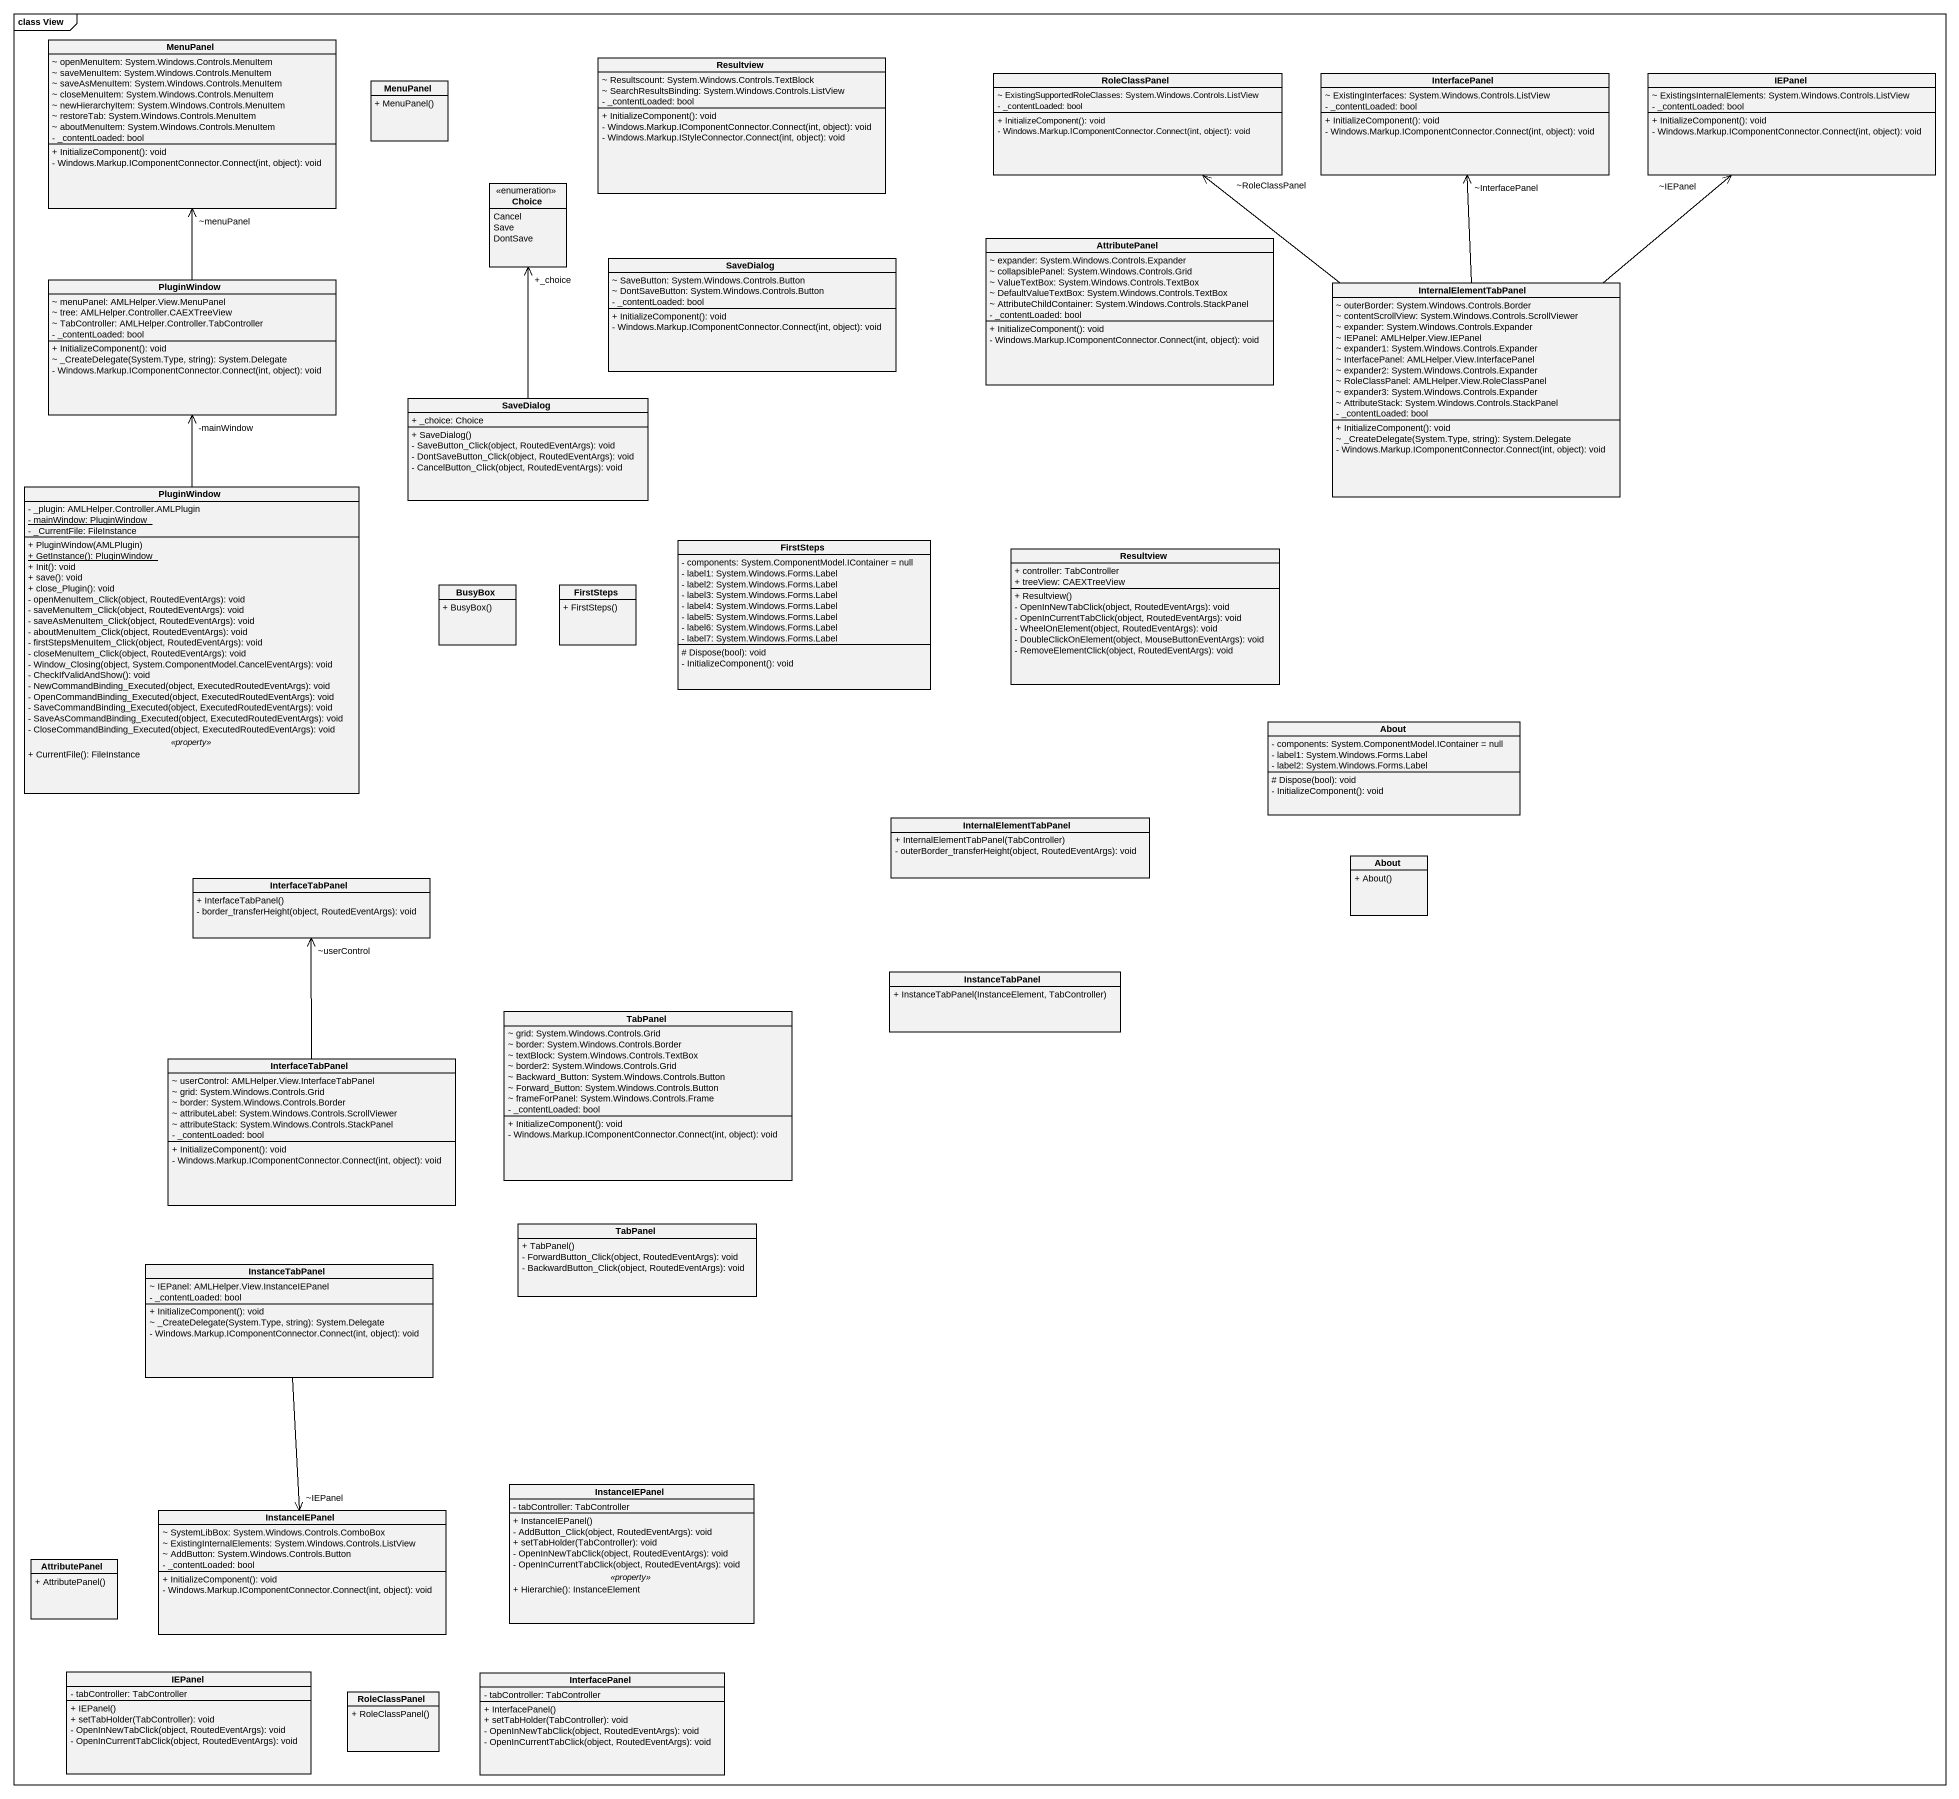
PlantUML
@startuml
mainframe class View
hide circle
hide empty members
skinparam classAttributeIconSize 0
class MenuPanel {
  ~ openMenuItem: System.Windows.Controls.MenuItem
  ~ saveMenuItem: System.Windows.Controls.MenuItem
  ~ saveAsMenuItem: System.Windows.Controls.MenuItem
  ~ closeMenuItem: System.Windows.Controls.MenuItem
  ~ newHierarchyItem: System.Windows.Controls.MenuItem
  ~ restoreTab: System.Windows.Controls.MenuItem
  ~ aboutMenuItem: System.Windows.Controls.MenuItem
  - _contentLoaded: bool
  + InitializeComponent(): void
  - Windows.Markup.IComponentConnector.Connect(int, object): void
}
class Resultview {
  ~ Resultscount: System.Windows.Controls.TextBlock
  ~ SearchResultsBinding: System.Windows.Controls.ListView
  - _contentLoaded: bool
  + InitializeComponent(): void
  - Windows.Markup.IComponentConnector.Connect(int, object): void
  - Windows.Markup.IStyleConnector.Connect(int, object): void
}
class RoleClassPanel {
  ~ ExistingSupportedRoleClasses: System.Windows.Controls.ListView
  - _contentLoaded: bool
  + InitializeComponent(): void
  - Windows.Markup.IComponentConnector.Connect(int, object): void
}
class InterfacePanel {
  ~ ExistingInterfaces: System.Windows.Controls.ListView
  - _contentLoaded: bool
  + InitializeComponent(): void
  - Windows.Markup.IComponentConnector.Connect(int, object): void
}
class IEPanel {
  ~ ExistingsInternalElements: System.Windows.Controls.ListView
  - _contentLoaded: bool
  + InitializeComponent(): void
  - Windows.Markup.IComponentConnector.Connect(int, object): void
}
class "MenuPanel" as MenuPanel_2 {
  + MenuPanel()
}
enum Choice {
  Cancel
  Save
  DontSave
}
class SaveDialog {
  ~ SaveButton: System.Windows.Controls.Button
  ~ DontSaveButton: System.Windows.Controls.Button
  - _contentLoaded: bool
  + InitializeComponent(): void
  - Windows.Markup.IComponentConnector.Connect(int, object): void
}
class AttributePanel {
  ~ expander: System.Windows.Controls.Expander
  ~ collapsiblePanel: System.Windows.Controls.Grid
  ~ ValueTextBox: System.Windows.Controls.TextBox
  ~ DefaultValueTextBox: System.Windows.Controls.TextBox
  ~ AttributeChildContainer: System.Windows.Controls.StackPanel
  - _contentLoaded: bool
  + InitializeComponent(): void
  - Windows.Markup.IComponentConnector.Connect(int, object): void
}
class PluginWindow {
  ~ menuPanel: AMLHelper.View.MenuPanel
  ~ tree: AMLHelper.Controller.CAEXTreeView
  ~ TabController: AMLHelper.Controller.TabController
  - _contentLoaded: bool
  + InitializeComponent(): void
  ~ _CreateDelegate(System.Type, string): System.Delegate
  - Windows.Markup.IComponentConnector.Connect(int, object): void
}
class InternalElementTabPanel {
  ~ outerBorder: System.Windows.Controls.Border
  ~ contentScrollView: System.Windows.Controls.ScrollViewer
  ~ expander: System.Windows.Controls.Expander
  ~ IEPanel: AMLHelper.View.IEPanel
  ~ expander1: System.Windows.Controls.Expander
  ~ InterfacePanel: AMLHelper.View.InterfacePanel
  ~ expander2: System.Windows.Controls.Expander
  ~ RoleClassPanel: AMLHelper.View.RoleClassPanel
  ~ expander3: System.Windows.Controls.Expander
  ~ AttributeStack: System.Windows.Controls.StackPanel
  - _contentLoaded: bool
  + InitializeComponent(): void
  ~ _CreateDelegate(System.Type, string): System.Delegate
  - Windows.Markup.IComponentConnector.Connect(int, object): void
}
class "SaveDialog" as SaveDialog_2 {
  + _choice: Choice
  + SaveDialog()
  - SaveButton_Click(object, RoutedEventArgs): void
  - DontSaveButton_Click(object, RoutedEventArgs): void
  - CancelButton_Click(object, RoutedEventArgs): void
}
class "PluginWindow" as PluginWindow_2 {
  - _plugin: AMLHelper.Controller.AMLPlugin
  {static} - mainWindow: PluginWindow
  - _CurrentFile: FileInstance
  --
  + PluginWindow(AMLPlugin)
  {static} + GetInstance(): PluginWindow
  + Init(): void
  + save(): void
  + close_Plugin(): void
  - openMenuItem_Click(object, RoutedEventArgs): void
  - saveMenuItem_Click(object, RoutedEventArgs): void
  - saveAsMenuItem_Click(object, RoutedEventArgs): void
  - aboutMenuItem_Click(object, RoutedEventArgs): void
  - firstStepsMenuItem_Click(object, RoutedEventArgs): void
  - closeMenuItem_Click(object, RoutedEventArgs): void
  - Window_Closing(object, System.ComponentModel.CancelEventArgs): void
  - CheckIfValidAndShow(): void
  - NewCommandBinding_Executed(object, ExecutedRoutedEventArgs): void
  - OpenCommandBinding_Executed(object, ExecutedRoutedEventArgs): void
  - SaveCommandBinding_Executed(object, ExecutedRoutedEventArgs): void
  - SaveAsCommandBinding_Executed(object, ExecutedRoutedEventArgs): void
  - CloseCommandBinding_Executed(object, ExecutedRoutedEventArgs): void
  .. <<property>> ..
  + CurrentFile(): FileInstance
}
class FirstSteps {
  - components: System.ComponentModel.IContainer = null
  - label1: System.Windows.Forms.Label
  - label2: System.Windows.Forms.Label
  - label3: System.Windows.Forms.Label
  - label4: System.Windows.Forms.Label
  - label5: System.Windows.Forms.Label
  - label6: System.Windows.Forms.Label
  - label7: System.Windows.Forms.Label
  # Dispose(bool): void
  - InitializeComponent(): void
}
class "Resultview" as Resultview_2 {
  + controller: TabController
  + treeView: CAEXTreeView
  + Resultview()
  - OpenInNewTabClick(object, RoutedEventArgs): void
  - OpenInCurrentTabClick(object, RoutedEventArgs): void
  - WheelOnElement(object, RoutedEventArgs): void
  - DoubleClickOnElement(object, MouseButtonEventArgs): void
  - RemoveElementClick(object, RoutedEventArgs): void
}
class BusyBox {
  + BusyBox()
}
class "FirstSteps" as FirstSteps_2 {
  + FirstSteps()
}
class About {
  - components: System.ComponentModel.IContainer = null
  - label1: System.Windows.Forms.Label
  - label2: System.Windows.Forms.Label
  # Dispose(bool): void
  - InitializeComponent(): void
}
class "InternalElementTabPanel" as InternalElementTabPanel_2 {
  + InternalElementTabPanel(TabController)
  - outerBorder_transferHeight(object, RoutedEventArgs): void
}
class InterfaceTabPanel {
  + InterfaceTabPanel()
  - border_transferHeight(object, RoutedEventArgs): void
}
class "About" as About_2 {
  + About()
}
class InstanceTabPanel {
  + InstanceTabPanel(InstanceElement, TabController)
}
class TabPanel {
  ~ grid: System.Windows.Controls.Grid
  ~ border: System.Windows.Controls.Border
  ~ textBlock: System.Windows.Controls.TextBox
  ~ border2: System.Windows.Controls.Grid
  ~ Backward_Button: System.Windows.Controls.Button
  ~ Forward_Button: System.Windows.Controls.Button
  ~ frameForPanel: System.Windows.Controls.Frame
  - _contentLoaded: bool
  + InitializeComponent(): void
  - Windows.Markup.IComponentConnector.Connect(int, object): void
}
class "InterfaceTabPanel" as InterfaceTabPanel_2 {
  ~ userControl: AMLHelper.View.InterfaceTabPanel
  ~ grid: System.Windows.Controls.Grid
  ~ border: System.Windows.Controls.Border
  ~ attributeLabel: System.Windows.Controls.ScrollViewer
  ~ attributeStack: System.Windows.Controls.StackPanel
  - _contentLoaded: bool
  + InitializeComponent(): void
  - Windows.Markup.IComponentConnector.Connect(int, object): void
}
class "TabPanel" as TabPanel_2 {
  + TabPanel()
  - ForwardButton_Click(object, RoutedEventArgs): void
  - BackwardButton_Click(object, RoutedEventArgs): void
}
class "InstanceTabPanel" as InstanceTabPanel_2 {
  ~ IEPanel: AMLHelper.View.InstanceIEPanel
  - _contentLoaded: bool
  + InitializeComponent(): void
  ~ _CreateDelegate(System.Type, string): System.Delegate
  - Windows.Markup.IComponentConnector.Connect(int, object): void
}
class InstanceIEPanel {
  ~ SystemLibBox: System.Windows.Controls.ComboBox
  ~ ExistingInternalElements: System.Windows.Controls.ListView
  ~ AddButton: System.Windows.Controls.Button
  - _contentLoaded: bool
  + InitializeComponent(): void
  - Windows.Markup.IComponentConnector.Connect(int, object): void
}
class "InstanceIEPanel" as InstanceIEPanel_2 {
  - tabController: TabController
  --
  + InstanceIEPanel()
  - AddButton_Click(object, RoutedEventArgs): void
  + setTabHolder(TabController): void
  - OpenInNewTabClick(object, RoutedEventArgs): void
  - OpenInCurrentTabClick(object, RoutedEventArgs): void
  .. <<property>> ..
  + Hierarchie(): InstanceElement
}
class "AttributePanel" as AttributePanel_2 {
  + AttributePanel()
}
class "IEPanel" as IEPanel_2 {
  - tabController: TabController
  + IEPanel()
  + setTabHolder(TabController): void
  - OpenInNewTabClick(object, RoutedEventArgs): void
  - OpenInCurrentTabClick(object, RoutedEventArgs): void
}
class "RoleClassPanel" as RoleClassPanel_2 {
  + RoleClassPanel()
}
class "InterfacePanel" as InterfacePanel_2 {
  - tabController: TabController
  + InterfacePanel()
  + setTabHolder(TabController): void
  - OpenInNewTabClick(object, RoutedEventArgs): void
  - OpenInCurrentTabClick(object, RoutedEventArgs): void
}
PluginWindow -up-> "~menuPanel" MenuPanel
InternalElementTabPanel -up-> "~RoleClassPanel" RoleClassPanel
InternalElementTabPanel -up-> "~InterfacePanel" InterfacePanel
InternalElementTabPanel -up-> "~IEPanel" IEPanel
SaveDialog_2 -up-> "+_choice" Choice
PluginWindow_2 -up-> "-mainWindow" PluginWindow
InterfaceTabPanel_2 -up-> "~userControl" InterfaceTabPanel
InstanceTabPanel_2 --> "~IEPanel" InstanceIEPanel
@enduml
